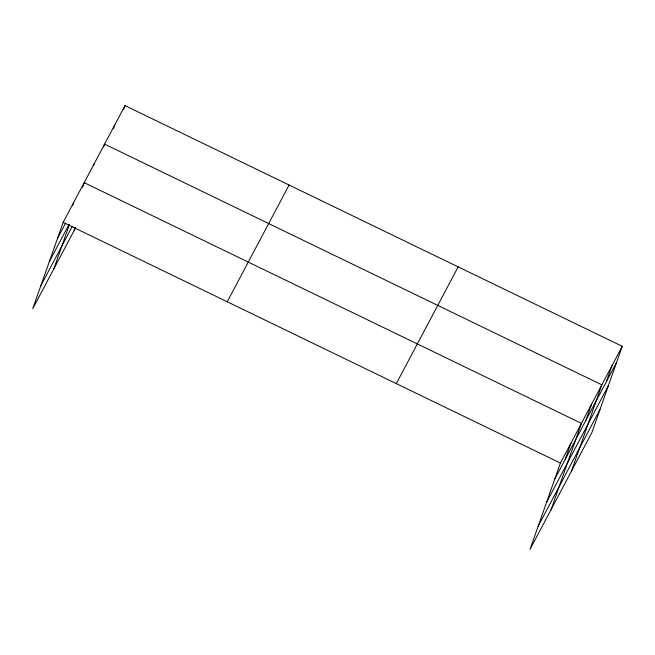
<?xml version="1.0" encoding="UTF-8"?>
<svg xmlns="http://www.w3.org/2000/svg" width="655" height="655" viewBox="0 0 655 655"><rect width="100%" height="100%" fill="white"/><g stroke="black" fill="none" stroke-linecap="round" stroke-linejoin="round"><path stroke-width="0.98" d="M622.25 346.307L560.402 463.052L530.001 549.398L591.842 432.652L622.25 346.307L124.999 105.602L63.158 222.348L32.75 308.693L75.579 227.842M72.664 205.351L73.671 202.501M53.776 269L69.373 224.714M82.514 187.404L84.184 182.655L581.435 423.359L551.027 509.705M93.722 165.289L94.385 163.39M74.187 230.47L75.129 227.801M103.588 146.974L104.595 144.133L601.839 384.837L571.438 471.174M113.462 128.658L114.797 124.868M123.664 109.401L124.999 105.602M565.24 459.335L570.914 443.206M585.955 420.223L591.637 404.094M606.366 381.701L612.048 365.572M57.476 238.485L65.598 223.142M49.313 261.648L68.906 224.665M40.913 285.523L72.14 226.565M227.244 301.783L289.092 185.037M396.308 383.625L458.156 266.872M554.719 479.182L616.568 362.436M546.565 502.352L608.413 385.607M538.156 526.227L600.005 409.481M63.158 222.348L560.402 463.052"/></g></svg>
